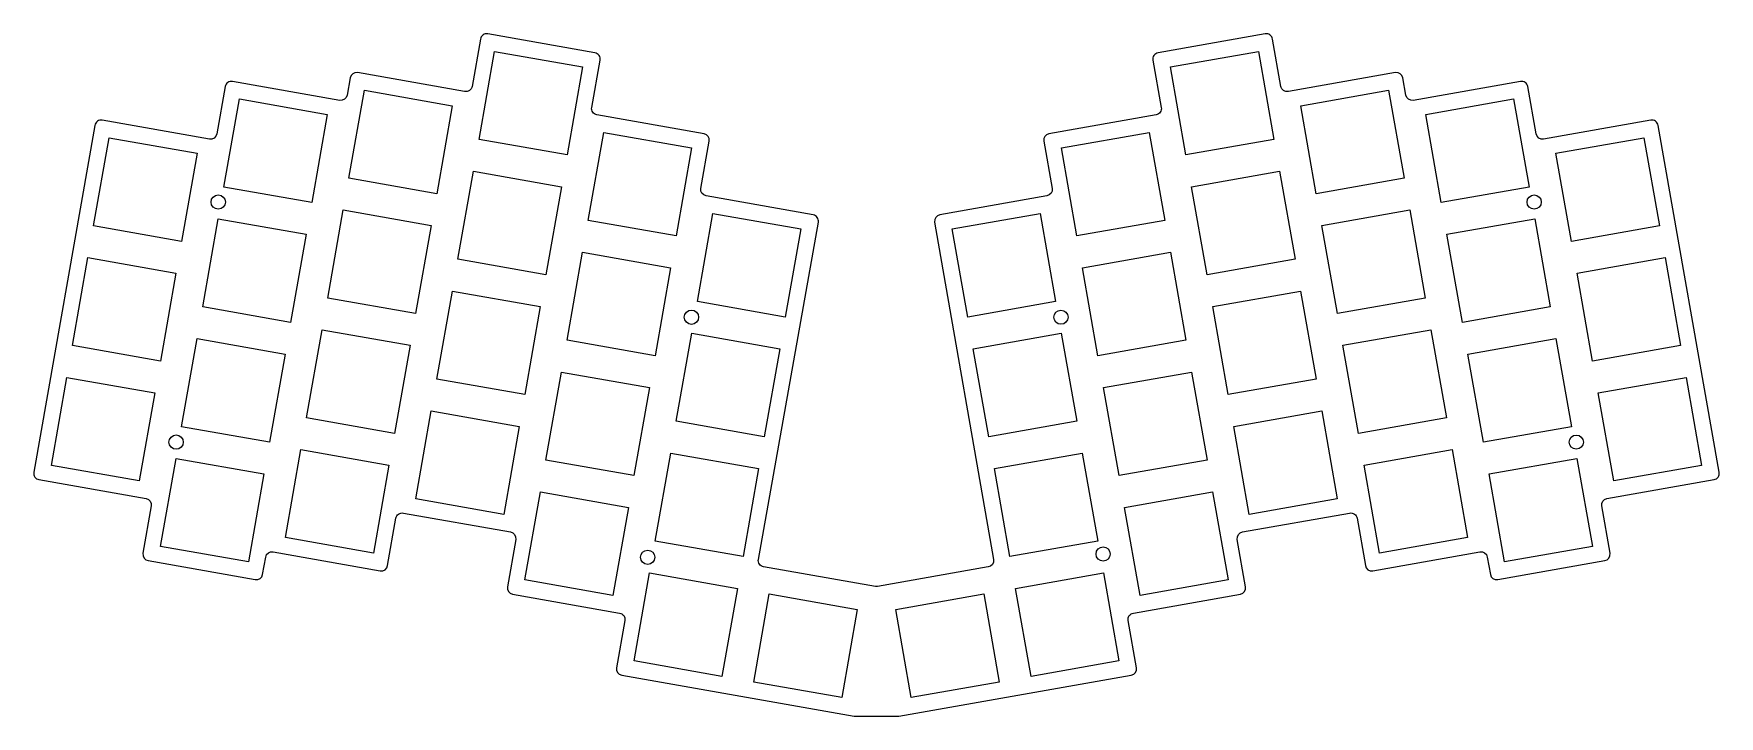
# Model space of a CAD drawing. Header units: millimetres. Extents: x 7 to 271, y 13 to 120.
import ezdxf

# ---------------------------------------------------------------- set-up
doc = ezdxf.new("R2010")
doc.units = ezdxf.units.MM
doc.layers.get('0').update_dxf_attribs({"linetype": 'CONTINUOUS'})

msp = doc.modelspace()

# ---------------------------------------------------------------- linework, layer by layer
msp.add_lwpolyline([(234.73, 37.81), (235.21, 35.09, 0.414128), (236.37, 34.28), (253.16, 37.24, 0.414191), (253.97, 38.4), (252.66, 45.81, -0.414204), (253.47, 46.97), (270.27, 49.93, 0.414222), (271.08, 51.08), (261.5, 105.4, 0.414214), (260.34, 106.21), (243.55, 103.25, -0.414212), (242.39, 104.06), (241.09, 111.47, 0.414229), (239.93, 112.28), (223.13, 109.32, -0.414201), (221.98, 110.13), (221.5, 112.85, 0.414189), (220.34, 113.66), (203.55, 110.7, -0.414228), (202.39, 111.51), (201.08, 118.92, 0.414218), (199.93, 119.73), (183.13, 116.77, 0.414223), (182.32, 115.61), (183.63, 108.2, -0.414218), (182.82, 107.05), (166.03, 104.08, 0.414197), (165.22, 102.93), (166.52, 95.52, -0.414196), (165.71, 94.36), (148.92, 91.4, 0.413746), (148.11, 90.24), (157.34, 37.41, -0.413752), (156.52, 36.25), (139.17, 33.19, -0.087478), (138.83, 33.19), (121.3, 36.28, -0.414683), (120.49, 37.44), (129.89, 90.24, 0.414677), (129.08, 91.4), (112.29, 94.36, -0.414196), (111.48, 95.52), (112.78, 102.93, 0.414197), (111.97, 104.08), (95.18, 107.05, -0.414218), (94.37, 108.2), (95.68, 115.61, 0.414223), (94.87, 116.77), (78.07, 119.73, 0.414218), (76.92, 118.92), (75.61, 111.51, -0.414228), (74.45, 110.7), (57.66, 113.66, 0.414189), (56.5, 112.85), (56.02, 110.13, -0.414201), (54.87, 109.32), (38.07, 112.28, 0.414229), (36.91, 111.47), (35.61, 104.06, -0.414212), (34.45, 103.25), (17.66, 106.21, 0.414214), (16.5, 105.4), (6.92, 51.08, 0.414222), (7.73, 49.93), (24.53, 46.97, -0.414204), (25.34, 45.81), (24.03, 38.4, 0.414191), (24.84, 37.24), (41.63, 34.28, 0.414128), (42.79, 35.09), (43.27, 37.81, -0.414123), (44.43, 38.62), (61.22, 35.66, 0.41421), (62.38, 36.47), (63.69, 43.88, -0.414232), (64.84, 44.69), (81.63, 41.73, -0.414186), (82.45, 40.57), (81.14, 33.16, 0.414213), (81.95, 32), (98.74, 29.04, -0.414218), (99.55, 27.88), (98.25, 20.47, 0.414213), (99.06, 19.31), (135.51, 12.89, 0.04366), (135.68, 12.87), (142.32, 12.87, 0.04366), (142.49, 12.89), (178.94, 19.31, 0.414213), (179.75, 20.47), (178.45, 27.88, -0.414218), (179.26, 29.04), (196.05, 32, 0.414213), (196.86, 33.16), (195.55, 40.57, -0.414186), (196.37, 41.73), (213.16, 44.69, -0.414232), (214.31, 43.88), (215.62, 36.47, 0.41421), (216.78, 35.66), (233.57, 38.62, -0.414123)], format="xyb", close=True)
for points in [[(76.71, 103.2), (79.14, 116.98), (92.93, 114.55), (90.5, 100.77)], [(187.5, 100.77), (185.07, 114.55), (198.86, 116.98), (201.29, 103.2)], [(39.14, 109.53), (52.92, 107.1), (50.49, 93.31), (36.71, 95.74)], [(72.51, 108.48), (70.08, 94.69), (56.29, 97.12), (58.73, 110.91)], [(221.71, 97.12), (207.92, 94.69), (205.49, 108.48), (219.27, 110.91)], [(241.29, 95.74), (227.51, 93.31), (225.08, 107.1), (238.86, 109.53)], [(16.29, 89.67), (18.72, 103.46), (32.51, 101.03), (30.08, 87.24)], [(110.03, 101.86), (107.6, 88.08), (93.81, 90.51), (96.24, 104.29)], [(181.76, 104.29), (184.19, 90.51), (170.4, 88.08), (167.97, 101.86)], [(261.71, 89.67), (247.92, 87.24), (245.49, 101.03), (259.28, 103.46)], [(89.62, 95.79), (87.19, 82), (73.4, 84.44), (75.83, 98.22)], [(204.6, 84.44), (190.81, 82), (188.38, 95.79), (202.17, 98.22)], [(47.18, 74.55), (33.4, 76.98), (35.83, 90.77), (49.62, 88.34)], [(69.2, 89.72), (66.77, 75.93), (52.99, 78.36), (55.42, 92.15)], [(113.35, 91.61), (127.14, 89.18), (124.71, 75.39), (110.92, 77.82)], [(150.86, 89.18), (164.65, 91.61), (167.08, 77.82), (153.29, 75.39)], [(225.01, 78.36), (211.23, 75.93), (208.8, 89.72), (222.58, 92.15)], [(230.82, 74.55), (228.38, 88.34), (242.17, 90.77), (244.6, 76.98)], [(12.98, 70.91), (15.41, 84.7), (29.2, 82.26), (26.77, 68.48)], [(90.51, 71.75), (92.94, 85.53), (106.72, 83.1), (104.29, 69.32)], [(173.71, 69.32), (171.28, 83.1), (185.06, 85.53), (187.49, 71.75)], [(262.59, 84.7), (265.02, 70.91), (251.23, 68.48), (248.8, 82.26)], [(83.88, 63.24), (70.09, 65.67), (72.52, 79.46), (86.31, 77.03)], [(191.69, 77.03), (205.48, 79.46), (207.91, 65.67), (194.12, 63.24)], [(30.09, 58.22), (32.52, 72.01), (46.31, 69.58), (43.88, 55.79)], [(65.89, 70.96), (63.46, 57.17), (49.68, 59.6), (52.11, 73.39)], [(123.83, 70.41), (121.4, 56.63), (107.61, 59.06), (110.05, 72.85)], [(156.6, 56.63), (154.17, 70.41), (167.96, 72.85), (170.39, 59.06)], [(228.32, 59.6), (214.54, 57.17), (212.11, 70.96), (225.89, 73.39)], [(245.48, 72.01), (247.91, 58.22), (234.12, 55.79), (231.69, 69.58)], [(87.2, 52.99), (89.63, 66.77), (103.42, 64.34), (100.99, 50.55)], [(190.8, 52.99), (177.02, 50.55), (174.58, 64.34), (188.37, 66.77)], [(25.89, 63.5), (23.46, 49.72), (9.68, 52.15), (12.11, 65.93)], [(265.89, 65.93), (268.32, 52.15), (254.54, 49.72), (252.11, 63.5)], [(83, 58.27), (80.57, 44.48), (66.78, 46.91), (69.21, 60.7)], [(197.43, 44.48), (195, 58.27), (208.79, 60.7), (211.22, 46.91)], [(29.21, 53.25), (43, 50.82), (40.57, 37.03), (26.78, 39.46)], [(60.16, 38.41), (46.37, 40.84), (48.8, 54.63), (62.59, 52.2)], [(118.09, 37.87), (104.31, 40.3), (106.74, 54.09), (120.52, 51.65)], [(171.26, 54.09), (173.7, 40.3), (159.91, 37.87), (157.48, 51.65)], [(217.84, 38.41), (215.41, 52.2), (229.2, 54.63), (231.63, 40.84)], [(237.43, 37.03), (235, 50.82), (248.79, 53.25), (251.22, 39.46)], [(100.11, 45.58), (97.68, 31.79), (83.89, 34.22), (86.32, 48.01)], [(180.32, 31.79), (177.89, 45.58), (191.68, 48.01), (194.11, 34.22)], [(103.43, 35.32), (117.22, 32.89), (114.78, 19.11), (101, 21.54)], [(177, 21.54), (163.22, 19.11), (160.78, 32.89), (174.57, 35.32)], [(122.19, 32.02), (135.98, 29.58), (133.55, 15.8), (119.76, 18.23)], [(144.45, 15.8), (142.02, 29.58), (155.81, 32.02), (158.24, 18.23)]]:
    msp.add_lwpolyline(points, close=True)
for centre, radius in [((35.83, 93.39), 1.12), ((242.08, 93.39), 1.11), ((110, 75.36), 1.12), ((167.91, 75.36), 1.11), ((29.23, 55.8), 1.12), ((248.68, 55.8), 1.11), ((103.14, 37.77), 1.12), ((174.52, 38.28), 1.11)]:
    msp.add_circle(centre, radius)

doc.saveas('drawing.dxf')
